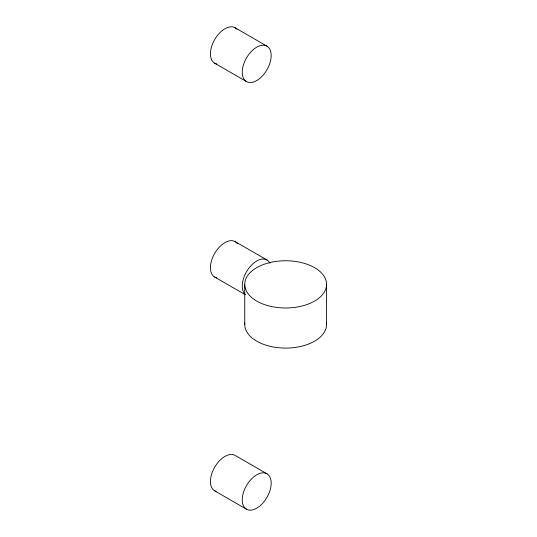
<?xml version="1.0" encoding="UTF-8"?>
<svg xmlns="http://www.w3.org/2000/svg" width="537" height="537" viewBox="0 0 537 537"><rect width="100%" height="100%" fill="white"/><g stroke="black" fill="none" stroke-linecap="round" stroke-linejoin="round"><path stroke-width="0.81" d="M235.125 27.776L266.949 46.148A20.46 11.814 -60 0 1 260.465 77.838A20.46 11.814 -60 0 1 242.744 67.615A20.46 11.814 -60 0 1 266.949 46.148M214.666 63.212L246.49 81.584M235.125 241.596L266.949 259.968M214.666 277.032L245.047 294.571M266.949 473.788A20.46 11.814 -60 0 0 242.744 495.248A20.46 11.814 -60 0 0 260.465 505.478A20.46 11.814 -60 0 0 266.949 473.788L235.125 455.416A20.46 11.814 -60 0 0 214.021 468.398A20.46 11.814 -60 0 0 216.089 491.469M214.666 490.852L246.49 509.224M326.57 284.368A40.919 23.621 0 0 1 265.197 304.828A40.919 23.621 0 0 1 265.197 263.909A40.919 23.621 0 0 1 326.57 284.368L326.57 324.462M244.738 284.368L244.738 324.462M216.861 64.024A20.46 11.814 -60 0 1 214.666 39.584A20.46 11.814 -60 0 1 236.924 29.273M326.483 322.925A40.919 23.621 0 0 1 285.657 348.083A40.919 23.621 0 0 1 244.825 322.925M216.861 277.844A20.46 11.814 -60 0 1 215.001 252.833A20.46 11.814 -60 0 1 237.421 243.724M245.241 294.484A20.46 11.814 -60 0 1 249.322 267.601A20.46 11.814 -60 0 1 269.936 263.264"/></g></svg>
